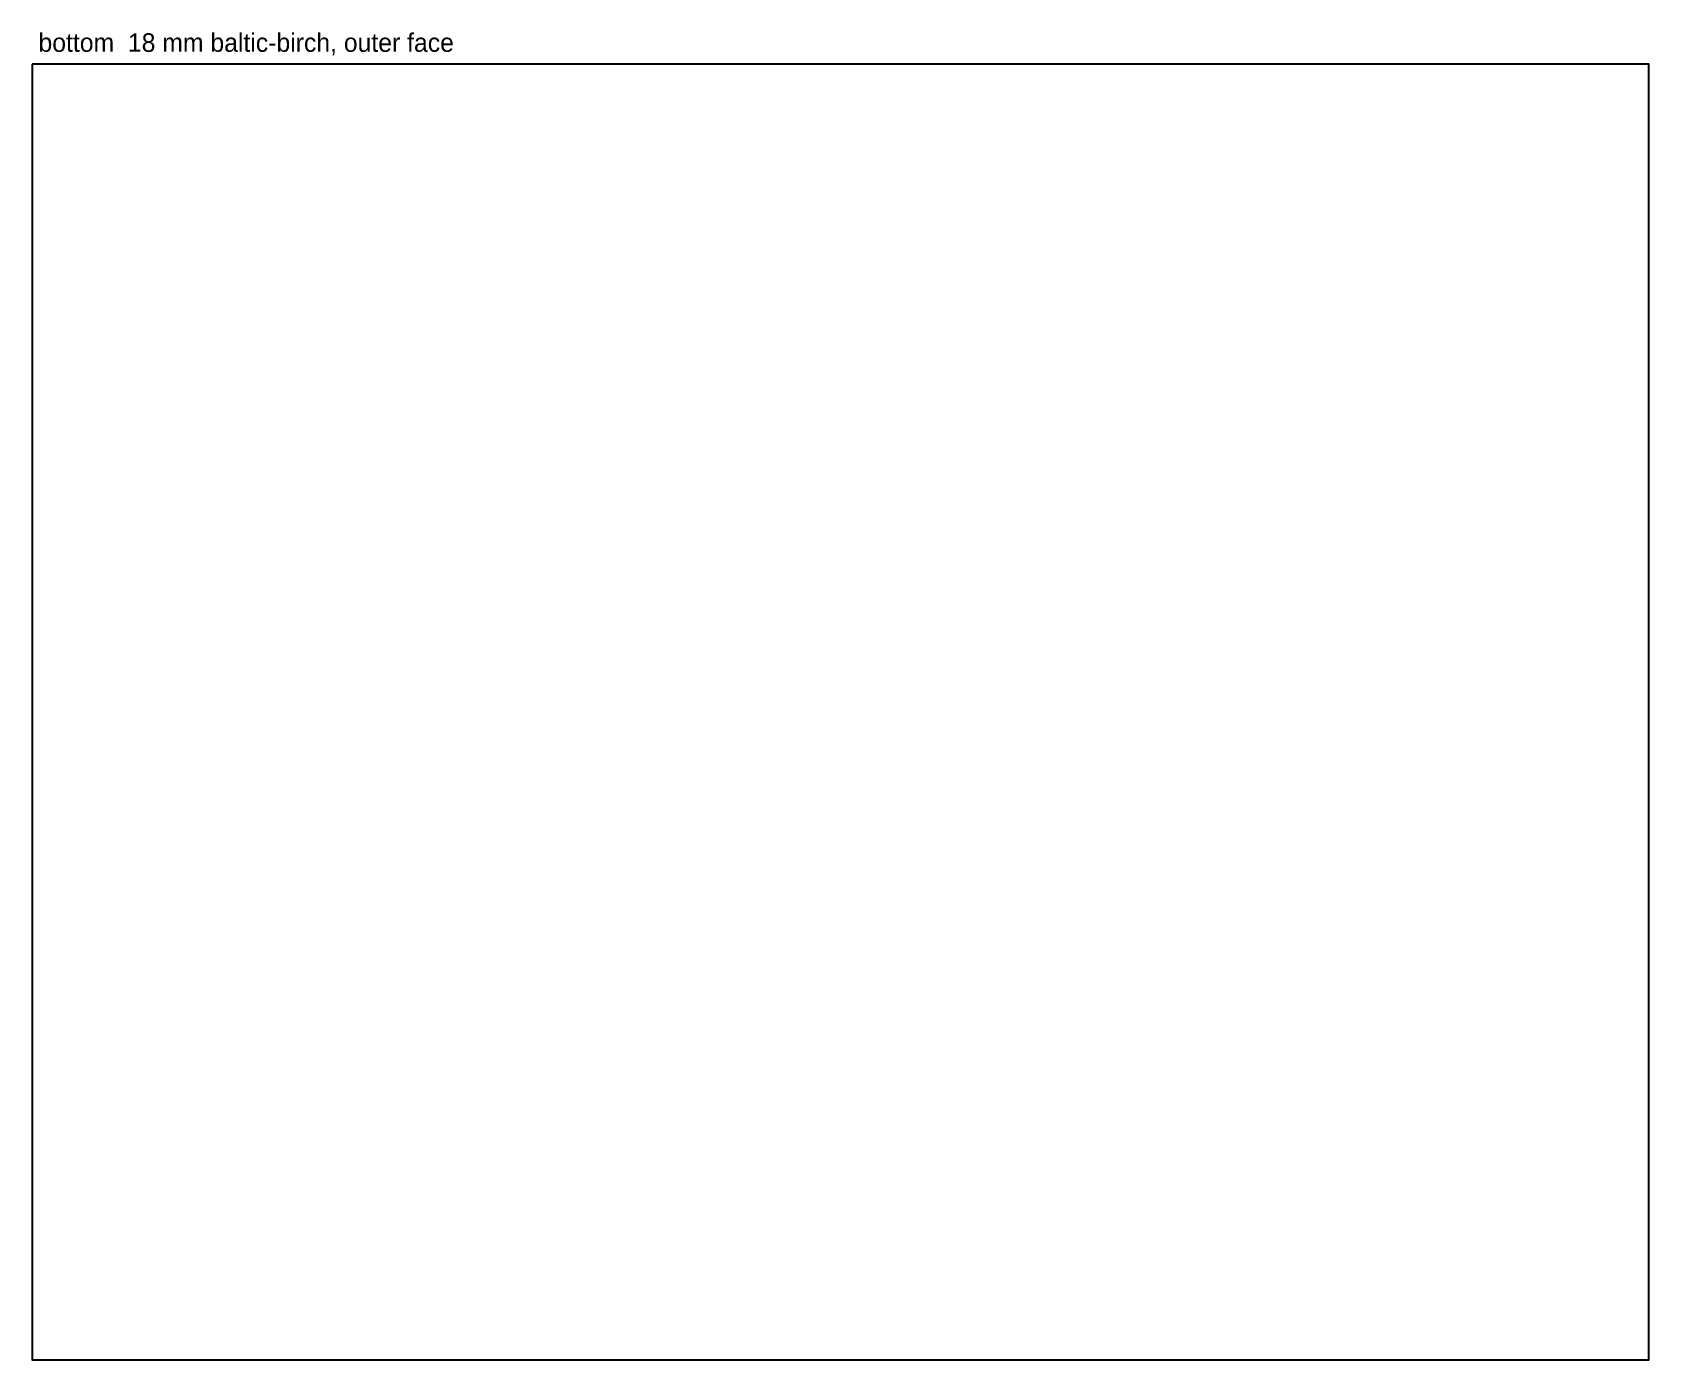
# Model space of a CAD drawing. Header units: millimetres. Extents: x 0 to 524, y 0 to 430.
import ezdxf

# ---------------------------------------------------------------- set-up
doc = ezdxf.new("R2010")
doc.units = ezdxf.units.MM
doc.layers.add('CUT_OUTSIDE', color=1, linetype='Continuous')
doc.layers.add('NOTES', color=7, linetype='Continuous')

msp = doc.modelspace()

# ---------------------------------------------------------------- linework, layer by layer
at = {"layer": 'CUT_OUTSIDE'}
msp.add_lwpolyline([(0, 420), (0, 0), (524, 0), (524, 420), (0, 420)], close=True, dxfattribs=at)

# ---------------------------------------------------------------- texts
at = {"layer": 'NOTES'}
msp.add_text('bottom  18 mm baltic-birch, outer face', height=6, dxfattribs=at).set_placement((2, 424))

doc.saveas('drawing.dxf')
